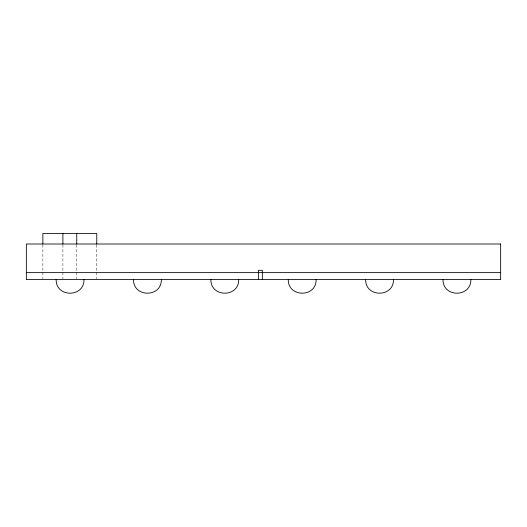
<?xml version="1.0" encoding="UTF-8"?>
<svg xmlns="http://www.w3.org/2000/svg" width="527" height="527" viewBox="0 0 527 527"><rect width="100%" height="100%" fill="white"/><g stroke="black" fill="none" stroke-linecap="round" stroke-linejoin="round"><path stroke-width="0.4" stroke-dasharray="2.63 1.98" d="M96.77 244.805L96.77 278.79M76.731 244.805L76.731 278.79M62.904 244.805L62.904 278.79M42.865 244.805L42.865 278.79"/><path stroke-width="0.79" d="M83.984 279.6C84.287 297.709 55.849 297.709 56.145 279.6M161.361 279.6C161.657 297.709 133.219 297.709 133.522 279.6M238.731 279.6C239.034 297.709 210.596 297.709 210.892 279.6M316.108 279.6C316.404 297.709 287.966 297.709 288.269 279.6M393.478 279.6C393.781 297.709 365.343 297.709 365.639 279.6M470.855 279.6C471.151 297.709 442.713 297.709 443.016 279.6M26.35 272.63L500.65 272.63M262.341 279.6L262.341 270.311L258.474 270.311L258.474 279.6M96.77 243.994L96.77 233.474L42.865 233.474L42.865 243.994M76.731 233.474L76.731 243.994M62.904 233.474L62.904 243.994M500.65 244.008L26.35 244.008L26.35 279.6L500.65 279.6L500.65 244.008"/></g></svg>
